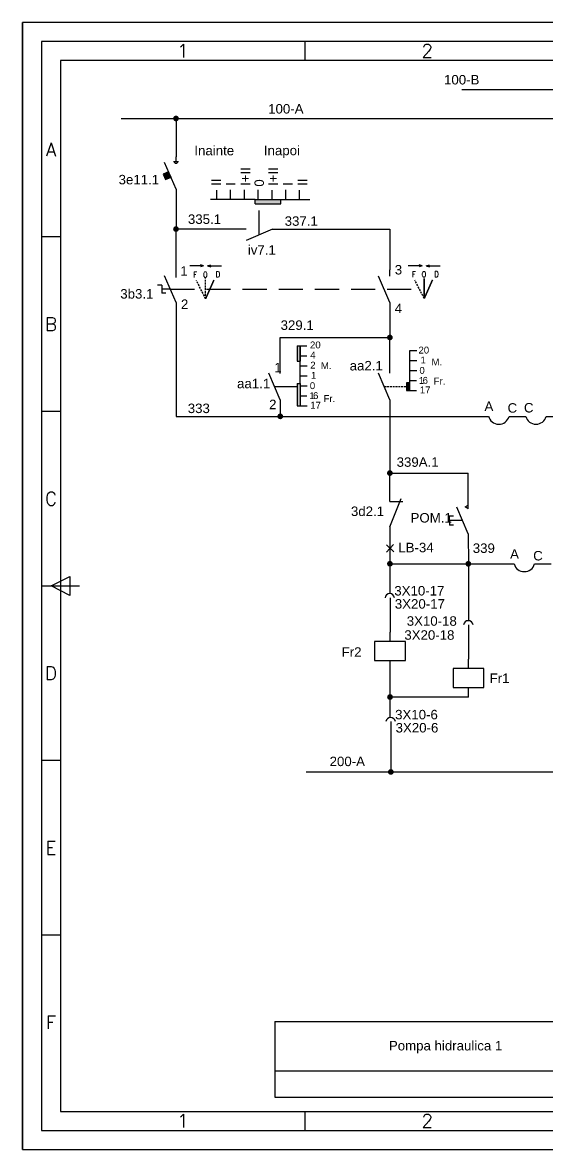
# Model space of a CAD drawing. Header units: millimetres. Extents: x 2595 to 3646, y 1354 to 1651.
# Drawn here: x 2595.2 to 2733.3, y 1354.2 to 1651.2 of the extents above; entities that cross this region are included whole.
import ezdxf
from ezdxf.enums import TextEntityAlignment as Align

# ---------------------------------------------------------------- set-up
doc = ezdxf.new("R2010")
doc.units = ezdxf.units.MM
doc.linetypes.add('DASHED', pattern=[0.75, 0.5, -0.25])
doc.linetypes.add('DASHED2', pattern=[9.525, 6.35, -3.175])
doc.styles.add('ISO', font='SIMPLEX.shx')
doc.styles.add('ROMANS', font='ROMANS.shx', dxfattribs={"width": 0.8})
doc.styles.get("Standard").update_dxf_attribs({"font": 'arial.ttf'})

# ---------------------------------------------------------------- blocks, each defined once
blk = doc.blocks.new('5A4')
at = {"color": 70}
for p, q in [((-976.57, 287), (-976.57, 292)), ((-1041, 240.5), (-1046, 240.5)), ((-1041, 194.5), (-1046, 194.5)), ((-1046, 148.5), (-1036, 148.5)), ((-1043.5, 148.5), (-1038.5, 151)), ((-1038.5, 146), (-1043.5, 148.5)), ((-1038.5, 151), (-1038.5, 146)), ((-1041, 102.5), (-1046, 102.5)), ((-1041, 56.5), (-1046, 56.5)), ((-976.57, 5), (-976.57, 10))]:
    blk.add_line(p, q, dxfattribs=at)
at = {"color": 240}
for points in [[(0, 0), (0, 297), (-1051, 297), (-1051, 0)], [(-5, 5), (-5, 292), (-1046, 292), (-1046, 5)]]:
    blk.add_lwpolyline(points, close=True, dxfattribs=at)
at = {"color": 70}
blk.add_lwpolyline([(-1041, 287), (-1041, 10), (-10, 10), (-10, 287)], close=True, dxfattribs=at)
at = {"color": 50, "style": 'ISO'}
for s, p in [('1', (-1008.78, 289.55)), ('2', (-944.36, 289.55)), ('A', (-1043.5, 263.5)), ('B', (-1043.5, 217.5)), ('C', (-1043.5, 171.5)), ('D', (-1043.5, 125.5)), ('E', (-1043.5, 79.5)), ('F', (-1043.5, 33.5)), ('1', (-1008.78, 7.55)), ('2', (-944.36, 7.55))]:
    blk.add_text(s, height=3.5, dxfattribs=at).set_placement(p, align=Align.MIDDLE)

msp = doc.modelspace()

# ---------------------------------------------------------------- hatches: boundary and pattern name
for points in [[(2663.26, 1603.42), (2663.26, 1604.53), (2660.53, 1604.53), (2656.51, 1604.53), (2656.51, 1603.42), (2658.66, 1603.42)], [(2663.26, 1603.42), (2663.26, 1604.53), (2660.53, 1604.53), (2656.51, 1604.53), (2656.51, 1603.42), (2658.66, 1603.42)], [(2668.34, 1566.02), (2667.53, 1566.02), (2667.53, 1562.85), (2667.53, 1561.9), (2668.34, 1561.9)], [(2668.34, 1566.02), (2667.53, 1566.02), (2667.53, 1562.85), (2667.53, 1561.9), (2668.34, 1561.9)], [(2668.34, 1556.03), (2667.53, 1556.03), (2667.53, 1554.47), (2667.53, 1551.13), (2667.53, 1550.18), (2668.34, 1550.18)], [(2668.34, 1556.03), (2667.53, 1556.03), (2667.53, 1554.47), (2667.53, 1551.13), (2667.53, 1550.18), (2668.34, 1550.18)], [(2697.21, 1556.25), (2696.41, 1556.25), (2696.41, 1554.2), (2697.21, 1554.2)], [(2697.21, 1556.25), (2696.41, 1556.25), (2696.41, 1554.2), (2697.21, 1554.2)]]:
    msp.add_hatch(color=1).paths.add_polyline_path(points)

# ---------------------------------------------------------------- linework, layer by layer
at = {"color": 240}
msp.add_line((2595.2, 1354.19), (2595.2, 1651.19), dxfattribs=at)
msp.add_line((2595.2, 1354.19), (2595.2, 1651.19), dxfattribs=at)
at = {"color": 1}
for p, q in [((2710.91, 1633.58), (2924.57, 1633.58)), ((2710.91, 1633.58), (2924.57, 1633.58)), ((2621.15, 1625.88), (2888.74, 1625.88)), ((2621.15, 1625.88), (2888.74, 1625.88)), ((2635.64, 1625.91), (2635.64, 1615.8)), ((2635.64, 1625.91), (2635.64, 1615.8)), ((2635.64, 1614.55), (2635.64, 1615.8)), ((2635.64, 1614.55), (2635.64, 1615.8)), ((2635.64, 1607.3), (2632.64, 1614.3)), ((2635.64, 1607.3), (2632.64, 1614.3)), ((2635.01, 1614.55), (2636.27, 1614.55)), ((2635.01, 1614.55), (2636.27, 1614.55)), ((2635.64, 1607.3), (2635.64, 1597.14)), ((2635.64, 1607.3), (2635.64, 1597.14)), ((2646.39, 1604.53), (2646.39, 1607)), ((2646.39, 1604.53), (2646.39, 1607)), ((2650.02, 1604.6), (2650.02, 1607.07)), ((2650.02, 1604.6), (2650.02, 1607.07)), ((2653.66, 1604.6), (2653.66, 1607.07)), ((2653.66, 1604.6), (2653.66, 1607.07)), ((2657.3, 1604.6), (2657.3, 1607.07)), ((2657.3, 1604.6), (2657.3, 1607.07)), ((2660.94, 1604.53), (2660.94, 1607)), ((2660.94, 1604.53), (2660.94, 1607)), ((2664.57, 1604.6), (2664.57, 1607.07)), ((2664.57, 1604.6), (2664.57, 1607.07)), ((2668.21, 1604.53), (2668.21, 1607)), ((2668.21, 1604.53), (2668.21, 1607)), ((2656.51, 1604.53), (2644.69, 1604.53)), ((2656.51, 1604.53), (2644.69, 1604.53)), ((2656.51, 1603.42), (2656.51, 1604.53)), ((2656.51, 1604.53), (2660.53, 1604.53)), ((2656.51, 1603.42), (2656.51, 1604.53)), ((2656.51, 1604.53), (2660.53, 1604.53)), ((2660.53, 1604.53), (2670.92, 1604.53)), ((2660.53, 1604.53), (2670.92, 1604.53)), ((2663.26, 1603.42), (2663.26, 1604.53)), ((2663.26, 1603.42), (2663.26, 1604.53)), ((2656.51, 1603.42), (2658.66, 1603.42)), ((2656.51, 1603.42), (2658.66, 1603.42)), ((2658.66, 1603.42), (2663.26, 1603.42)), ((2658.66, 1603.42), (2663.26, 1603.42)), ((2654.11, 1596.76), (2635.26, 1596.76)), ((2654.11, 1596.76), (2635.26, 1596.76)), ((2635.64, 1591.95), (2635.64, 1596.76)), ((2635.64, 1591.95), (2635.64, 1596.76)), ((2661.09, 1596.76), (2654.09, 1593.76)), ((2661.09, 1596.76), (2654.09, 1593.76)), ((2661.09, 1596.76), (2662.47, 1596.76)), ((2661.09, 1596.76), (2662.47, 1596.76)), ((2662.47, 1596.76), (2691.98, 1596.76)), ((2662.47, 1596.76), (2691.98, 1596.76)), ((2691.98, 1596.76), (2691.98, 1586)), ((2691.98, 1596.76), (2691.98, 1586)), ((2635.64, 1585.89), (2635.64, 1591.95)), ((2635.64, 1585.89), (2635.64, 1591.95)), ((2642.92, 1587.04), (2639.24, 1587.04)), ((2642.92, 1587.04), (2639.24, 1587.04)), ((2642.92, 1587.04), (2642.07, 1587.31)), ((2642.92, 1587.04), (2642.07, 1587.31)), ((2642.92, 1587.04), (2642.07, 1586.76)), ((2642.92, 1587.04), (2642.07, 1586.76)), ((2643.94, 1587.04), (2644.79, 1587.31)), ((2643.94, 1587.04), (2644.79, 1587.31)), ((2643.94, 1587.04), (2647.62, 1587.04)), ((2643.94, 1587.04), (2644.79, 1586.76)), ((2643.94, 1587.04), (2647.62, 1587.04)), ((2643.94, 1587.04), (2644.79, 1586.76)), ((2691.98, 1584.37), (2691.98, 1586)), ((2691.98, 1584.37), (2691.98, 1586)), ((2700.52, 1587.08), (2696.84, 1587.08)), ((2700.52, 1587.08), (2696.84, 1587.08)), ((2700.52, 1587.08), (2699.67, 1587.35)), ((2700.52, 1587.08), (2699.67, 1587.35)), ((2700.52, 1587.08), (2699.67, 1586.81)), ((2700.52, 1587.08), (2699.67, 1586.81)), ((2701.54, 1587.08), (2702.39, 1587.35)), ((2701.54, 1587.08), (2702.39, 1587.35)), ((2701.54, 1587.08), (2702.39, 1586.81)), ((2701.54, 1587.08), (2705.22, 1587.08)), ((2701.54, 1587.08), (2702.39, 1586.81)), ((2701.54, 1587.08), (2705.22, 1587.08)), ((2635.64, 1583.97), (2635.64, 1585.89)), ((2635.64, 1583.97), (2635.64, 1585.89)), ((2691.98, 1577.38), (2688.98, 1584.38)), ((2691.98, 1577.38), (2688.98, 1584.38)), ((2631.89, 1581.96), (2630.8, 1581.96)), ((2631.89, 1581.96), (2630.8, 1581.96)), ((2631.89, 1581.96), (2631.89, 1579.83)), ((2631.89, 1581.96), (2631.89, 1579.83)), ((2634.14, 1580.89), (2631.89, 1580.89)), ((2634.14, 1580.89), (2631.89, 1580.89)), ((2632.98, 1579.83), (2631.89, 1579.83)), ((2632.98, 1579.83), (2631.89, 1579.83)), ((2635.64, 1577.39), (2635.64, 1573.08)), ((2635.64, 1577.39), (2635.64, 1573.08)), ((2691.98, 1577.38), (2691.98, 1576)), ((2691.98, 1577.38), (2691.98, 1576)), ((2691.98, 1576), (2691.98, 1568.18)), ((2691.98, 1576), (2691.98, 1568.18)), ((2635.64, 1573.08), (2635.64, 1547.4)), ((2635.64, 1573.08), (2635.64, 1547.4)), ((2663.11, 1568.18), (2691.98, 1568.18)), ((2663.11, 1558.73), (2663.11, 1568.18)), ((2663.11, 1568.18), (2691.98, 1568.18)), ((2663.11, 1558.73), (2663.11, 1568.18)), ((2691.98, 1558.74), (2691.98, 1568.18)), ((2691.98, 1558.74), (2691.98, 1568.18)), ((2667.53, 1566.02), (2670.13, 1566.02)), ((2667.53, 1566.02), (2667.53, 1562.85)), ((2667.53, 1566.02), (2670.13, 1566.02)), ((2667.53, 1566.02), (2667.53, 1562.85)), ((2668.34, 1566.02), (2668.34, 1561.9)), ((2668.34, 1556.03), (2668.34, 1566.02)), ((2668.34, 1566.02), (2668.34, 1561.9)), ((2668.34, 1556.03), (2668.34, 1566.02)), ((2667.53, 1562.85), (2667.53, 1561.9)), ((2667.53, 1562.85), (2667.53, 1561.9)), ((2668.34, 1563.38), (2670.13, 1563.38)), ((2668.34, 1563.38), (2670.13, 1563.38)), ((2697.21, 1554.2), (2697.21, 1564.76)), ((2697.21, 1564.76), (2699.06, 1564.76)), ((2697.21, 1554.2), (2697.21, 1564.76)), ((2697.21, 1564.76), (2699.06, 1564.76)), ((2667.53, 1561.9), (2668.34, 1561.9)), ((2667.53, 1561.9), (2668.34, 1561.9)), ((2668.39, 1560.74), (2670.19, 1560.74)), ((2668.39, 1560.74), (2670.19, 1560.74)), ((2697.26, 1562.12), (2699.06, 1562.12)), ((2697.26, 1562.12), (2699.06, 1562.12)), ((2663.11, 1551.75), (2660.11, 1558.75)), ((2663.11, 1551.75), (2660.11, 1558.75)), ((2668.39, 1558.1), (2670.19, 1558.1)), ((2668.39, 1558.1), (2670.19, 1558.1)), ((2691.98, 1551.76), (2688.98, 1558.76)), ((2691.98, 1551.76), (2688.98, 1558.76)), ((2697.21, 1556.84), (2699, 1556.84)), ((2697.21, 1556.84), (2699, 1556.84)), ((2667.53, 1556.03), (2668.34, 1556.03)), ((2667.53, 1556.03), (2667.53, 1554.47)), ((2667.53, 1556.03), (2668.34, 1556.03)), ((2667.53, 1556.03), (2667.53, 1554.47)), ((2667.53, 1554.47), (2667.53, 1551.13)), ((2667.53, 1554.47), (2667.53, 1551.13)), ((2668.34, 1556.03), (2668.34, 1550.18)), ((2668.34, 1556.03), (2668.34, 1550.18)), ((2696.41, 1556.25), (2696.41, 1554.2)), ((2697.21, 1556.25), (2696.41, 1556.25)), ((2696.41, 1556.25), (2696.41, 1554.2)), ((2697.21, 1556.25), (2696.41, 1556.25)), ((2696.41, 1554.2), (2699, 1554.2)), ((2696.41, 1554.2), (2699, 1554.2)), ((2663.11, 1551.75), (2663.11, 1547.4)), ((2663.11, 1551.75), (2663.11, 1547.4)), ((2667.53, 1551.13), (2667.53, 1550.18)), ((2667.53, 1551.13), (2667.53, 1550.18)), ((2668.34, 1552.82), (2670.13, 1552.82)), ((2668.34, 1552.82), (2670.13, 1552.82)), ((2691.98, 1551.76), (2691.98, 1547.41)), ((2691.98, 1551.76), (2691.98, 1547.41)), ((2635.64, 1547.4), (2653.98, 1547.4)), ((2635.64, 1547.4), (2653.98, 1547.4)), ((2653.98, 1547.4), (2718, 1547.4)), ((2653.98, 1547.4), (2718, 1547.4)), ((2667.53, 1550.18), (2670.19, 1550.18)), ((2667.53, 1550.18), (2670.19, 1550.18)), ((2691.98, 1547.41), (2691.98, 1532.76)), ((2691.98, 1547.41), (2691.98, 1532.76)), ((2723.39, 1547.37), (2727.8, 1547.37)), ((2723.39, 1547.37), (2727.8, 1547.37)), ((2733.19, 1547.37), (2800.36, 1547.37)), ((2733.19, 1547.37), (2800.36, 1547.37)), ((2691.99, 1532.45), (2712.64, 1532.45)), ((2691.99, 1532.45), (2712.64, 1532.45)), ((2692.01, 1524.95), (2692.01, 1532.45)), ((2692.01, 1524.95), (2692.01, 1532.45)), ((2712.65, 1523.03), (2712.64, 1532.45)), ((2712.65, 1523.03), (2712.64, 1532.45)), ((2692, 1518.29), (2695, 1525.79)), ((2692, 1518.29), (2695, 1525.79)), ((2711.79, 1523.53), (2712.65, 1524.03)), ((2711.79, 1523.53), (2712.65, 1524.03)), ((2707.65, 1521.2), (2708.74, 1521.2)), ((2707.65, 1521.2), (2707.66, 1518.7)), ((2707.65, 1521.2), (2708.74, 1521.2)), ((2707.65, 1521.2), (2707.66, 1518.7)), ((2712.65, 1523.03), (2711.79, 1523.53)), ((2712.65, 1523.03), (2711.79, 1523.53)), ((2692, 1518.29), (2692, 1516.79)), ((2692, 1518.29), (2692, 1516.79)), ((2711.16, 1519.95), (2707.66, 1519.95)), ((2711.16, 1519.95), (2707.66, 1519.95)), ((2708.75, 1518.7), (2707.66, 1518.7)), ((2708.75, 1518.7), (2707.66, 1518.7)), ((2692, 1516.79), (2692, 1508.55)), ((2692, 1516.79), (2692, 1508.55)), ((2712.66, 1516.45), (2712.67, 1508.54)), ((2712.66, 1516.45), (2712.67, 1508.54)), ((2692.96, 1513.59), (2691.07, 1511.63)), ((2692.96, 1513.59), (2691.07, 1511.63)), ((2692.99, 1511.65), (2691.14, 1513.57)), ((2692.99, 1511.65), (2691.14, 1513.57)), ((2692, 1508.55), (2692, 1500.68)), ((2692, 1508.55), (2692, 1500.68)), ((2692.38, 1508.52), (2717.5, 1508.52)), ((2692.38, 1508.52), (2717.5, 1508.52)), ((2712.67, 1508.54), (2712.68, 1493.55)), ((2712.67, 1508.54), (2712.68, 1493.55)), ((2717.5, 1508.61), (2717.5, 1508.61)), ((2717.5, 1508.61), (2717.5, 1508.61)), ((2717.5, 1508.52), (2724.73, 1508.52)), ((2717.5, 1508.52), (2724.73, 1508.52)), ((2730.12, 1508.52), (2734.53, 1508.52)), ((2730.12, 1508.52), (2734.53, 1508.52)), ((2733.07, 1508.52), (2733.11, 1508.52)), ((2733.07, 1508.52), (2733.11, 1508.52)), ((2692.03, 1499.59), (2692.03, 1490.56)), ((2692.03, 1499.59), (2692.03, 1490.56)), ((2712.71, 1492.46), (2712.71, 1483.43)), ((2712.71, 1492.46), (2712.71, 1483.43)), ((2692.03, 1488.06), (2692.03, 1490.56)), ((2692.03, 1488.06), (2692.03, 1490.56)), ((2692.03, 1468.03), (2692.03, 1483.06)), ((2692.03, 1468.03), (2692.03, 1483.06)), ((2712.71, 1480.93), (2712.71, 1483.43)), ((2712.71, 1480.93), (2712.71, 1483.43)), ((2712.71, 1473.43), (2692.03, 1473.43)), ((2712.71, 1473.43), (2692.03, 1473.43)), ((2712.71, 1473.43), (2712.71, 1475.93)), ((2712.71, 1473.43), (2712.71, 1475.93)), ((2692.24, 1466.94), (2692.24, 1453.68)), ((2692.24, 1466.94), (2692.24, 1453.68)), ((2669.96, 1453.68), (2692.24, 1453.68)), ((2669.96, 1453.68), (2692.24, 1453.68)), ((2692.24, 1453.68), (2937.89, 1453.68)), ((2692.24, 1453.68), (2937.89, 1453.68)), ((2661.7, 1387.95), (3281.37, 1387.95)), ((2661.7, 1387.95), (2661.7, 1367.95)), ((2661.7, 1387.95), (3281.37, 1387.95)), ((2661.7, 1387.95), (2661.7, 1367.95)), ((2661.7, 1374.95), (3231.6, 1374.95)), ((2661.7, 1374.95), (3231.6, 1374.95)), ((2661.7, 1367.95), (3281.37, 1367.95)), ((2661.7, 1367.95), (3281.37, 1367.95))]:
    msp.add_line(p, q, dxfattribs=at)
at = {"color": 1, "linetype": 'DASHED2'}
for p, q in [((2657.59, 1595.26), (2657.59, 1603.42)), ((2657.59, 1595.26), (2657.59, 1603.42)), ((2634.14, 1580.89), (2699.81, 1580.89)), ((2634.14, 1580.89), (2699.81, 1580.89)), ((2661.61, 1555.25), (2667.53, 1555.25)), ((2661.61, 1555.25), (2667.53, 1555.25))]:
    msp.add_line(p, q, dxfattribs=at)
at = {"color": 1, "linetype": 'DASHED'}
for p, q in [((2643.44, 1578.4), (2641, 1583.24)), ((2643.44, 1578.4), (2641, 1583.24)), ((2643.44, 1578.4), (2643.44, 1583.69)), ((2643.44, 1578.4), (2643.44, 1583.69)), ((2701.04, 1578.45), (2698.6, 1583.28)), ((2701.04, 1578.45), (2698.6, 1583.28)), ((2690.48, 1555.26), (2696.4, 1555.26)), ((2690.48, 1555.26), (2696.4, 1555.26))]:
    msp.add_line(p, q, dxfattribs=at)
at = {"color": 3}
for p, q in [((2697.26, 1559.48), (2699.06, 1559.48)), ((2697.26, 1559.48), (2699.06, 1559.48)), ((2668.39, 1555.46), (2670.19, 1555.46)), ((2668.39, 1555.46), (2670.19, 1555.46))]:
    msp.add_line(p, q, dxfattribs=at)
at = {"color": 1, "const_width": 0.75}
for points in [[(2635.26, 1625.91, 1), (2636.01, 1625.91, 1)], [(2635.26, 1625.91, 1), (2636.01, 1625.91, 1)], [(2635.26, 1596.76, 1), (2636.01, 1596.76, 1)], [(2635.26, 1596.76, 1), (2636.01, 1596.76, 1)], [(2691.61, 1568.18, 1), (2692.36, 1568.18, 1)], [(2691.61, 1568.18, 1), (2692.36, 1568.18, 1)], [(2662.73, 1547.4, 1), (2663.48, 1547.4, 1)], [(2662.73, 1547.4, 1), (2663.48, 1547.4, 1)], [(2691.62, 1532.45, 1), (2692.37, 1532.45, 1)], [(2691.62, 1532.45, 1), (2692.37, 1532.45, 1)], [(2691.63, 1508.55, 1), (2692.38, 1508.55, 1)], [(2691.63, 1508.55, 1), (2692.38, 1508.55, 1)], [(2712.29, 1508.54, 1), (2713.04, 1508.54, 1)], [(2712.29, 1508.54, 1), (2713.04, 1508.54, 1)], [(2691.65, 1473.43, 1), (2692.4, 1473.43, 1)], [(2691.65, 1473.43, 1), (2692.4, 1473.43, 1)], [(2691.87, 1453.68, 1), (2692.62, 1453.68, 1)], [(2691.87, 1453.68, 1), (2692.62, 1453.68, 1)]]:
    msp.add_lwpolyline(points, format="xyb", close=True, dxfattribs=at)
at = {"color": 1, "flags": 128}
for points in [[(2634.32, 1610.41), (2633.69, 1611.82), (2632.27, 1611.19), (2632.9, 1609.78)], [(2634.32, 1610.41), (2633.69, 1611.82), (2632.27, 1611.19), (2632.9, 1609.78)], [(2696.08, 1483.06), (2696.08, 1488.06), (2687.98, 1488.06), (2687.98, 1483.06)], [(2696.08, 1483.06), (2696.08, 1488.06), (2687.98, 1488.06), (2687.98, 1483.06)], [(2716.76, 1475.93), (2716.76, 1480.93), (2708.66, 1480.93), (2708.66, 1475.93)], [(2716.76, 1475.93), (2716.76, 1480.93), (2708.66, 1480.93), (2708.66, 1475.93)]]:
    msp.add_lwpolyline(points, close=True, dxfattribs=at)
for points in [[(2635.64, 1577.39), (2632.64, 1584.39)], [(2635.64, 1577.39), (2632.64, 1584.39)], [(2692.01, 1524.95), (2695.42, 1524.95)], [(2692.01, 1524.95), (2695.42, 1524.95)], [(2712.66, 1516.45), (2709.65, 1523.45)], [(2712.66, 1516.45), (2709.65, 1523.45)]]:
    msp.add_lwpolyline(points, dxfattribs=at)
at = {"color": 1, "const_width": 0.4, "flags": 128}
for points in [[(2643.44, 1578.4), (2645.64, 1583.35)], [(2643.44, 1578.4), (2645.64, 1583.35)], [(2701.04, 1578.45), (2703.24, 1583.4)], [(2701.04, 1578.45), (2703.24, 1583.4)]]:
    msp.add_lwpolyline(points, dxfattribs=at)
at = {"color": 1, "const_width": 0.4}
msp.add_lwpolyline([(2701.04, 1578.45), (2701.04, 1583.74)], dxfattribs=at)
msp.add_lwpolyline([(2701.04, 1578.45), (2701.04, 1583.74)], dxfattribs=at)
at = {"color": 1}
msp.add_circle((2635.64, 1614.27), 0.273, dxfattribs=at)
msp.add_circle((2635.64, 1614.27), 0.273, dxfattribs=at)
for centre, radius, start, end in [((2720.7, 1548.11), 2.79, 193.2443, 344.7552), ((2720.7, 1548.11), 2.79, 193.2443, 344.7552), ((2730.49, 1548.11), 2.79, 195.2379, 344.7552), ((2730.49, 1548.11), 2.79, 195.2379, 344.7552), ((2727.42, 1509.26), 2.79, 195.2379, 344.7552), ((2727.42, 1509.26), 2.79, 195.2379, 344.7552), ((2691.97, 1499.42), 1.26, 7.8584, 172.1416), ((2691.97, 1499.42), 1.26, 7.8584, 172.1416), ((2712.65, 1492.29), 1.26, 7.8584, 172.1416), ((2712.65, 1492.29), 1.26, 7.8584, 172.1416), ((2692.19, 1466.77), 1.26, 7.8584, 172.1416), ((2692.19, 1466.77), 1.26, 7.8584, 172.1416)]:
    msp.add_arc(centre, radius, start, end, dxfattribs=at)
msp.add_solid([(2632.9, 1609.78), (2632.27, 1611.19), (2634.32, 1610.41), (2633.69, 1611.82)], dxfattribs=at)
msp.add_solid([(2632.9, 1609.78), (2632.27, 1611.19), (2634.32, 1610.41), (2633.69, 1611.82)], dxfattribs=at)

# ---------------------------------------------------------------- block references
msp.add_blockref('5A4', (3646.2, 1354.19), dxfattribs=at)
msp.add_blockref('5A4', (3646.2, 1354.19), dxfattribs=at)

# ---------------------------------------------------------------- texts
for s, height, p in [('100-B', 2.5, (2706.26, 1634.86)), ('100-B', 2.5, (2706.26, 1634.86)), ('100-A', 2.5, (2659.92, 1627.2)), ('100-A', 2.5, (2659.92, 1627.2)), ('Inainte', 2.5, (2640.47, 1616.2)), ('Inainte', 2.5, (2640.47, 1616.2)), ('Inapoi', 2.5, (2658.79, 1616.22)), ('Inapoi', 2.5, (2658.79, 1616.22)), ('3e11.1', 2.5, (2620.51, 1608.54)), ('3e11.1', 2.5, (2620.51, 1608.54)), ('335.1', 2.5, (2638.78, 1598.11)), ('335.1', 2.5, (2638.78, 1598.11)), ('337.1', 2.5, (2664.27, 1597.62)), ('337.1', 2.5, (2664.27, 1597.62)), ('iv7.1', 2.5, (2654.56, 1590.01)), ('iv7.1', 2.5, (2654.56, 1590.01)), ('1', 2.5, (2636.75, 1584.45)), ('1', 2.5, (2636.75, 1584.45)), ('3', 2.5, (2693.28, 1584.79)), ('3', 2.5, (2693.28, 1584.79)), ('3b3.1', 2.5, (2620.95, 1578.43)), ('3b3.1', 2.5, (2620.95, 1578.43)), ('2', 2.5, (2636.94, 1575.7)), ('2', 2.5, (2636.94, 1575.7)), ('4', 2.5, (2693.28, 1574.63)), ('4', 2.5, (2693.28, 1574.63)), ('329.1', 2.5, (2663.2, 1570.19)), ('329.1', 2.5, (2663.2, 1570.19)), ('20', 1.815, (2670.94, 1565.31)), ('20', 1.815, (2670.94, 1565.31)), ('20', 1.815, (2699.52, 1563.95)), ('20', 1.815, (2699.52, 1563.95)), ('4', 1.81, (2671.01, 1562.63)), ('4', 1.81, (2671.01, 1562.63)), ('1', 1.81, (2700.06, 1561.34)), ('1', 1.81, (2700.06, 1561.34)), ('M.', 1.815, (2702.96, 1560.81)), ('M.', 1.815, (2702.96, 1560.81)), ('1', 2.5, (2661.54, 1559)), ('1', 2.5, (2661.54, 1559)), ('2', 1.81, (2671.01, 1559.99)), ('2', 1.81, (2671.01, 1559.99)), ('M.', 1.815, (2673.81, 1559.84)), ('M.', 1.815, (2673.81, 1559.84)), ('aa2.1', 2.5, (2681.4, 1559.5)), ('aa2.1', 2.5, (2681.4, 1559.5)), ('aa1.1', 2.5, (2651.72, 1554.8)), ('aa1.1', 2.5, (2651.72, 1554.8)), ('1', 1.81, (2671.19, 1557.31)), ('1', 1.81, (2671.19, 1557.31)), ('1', 1.81, (2699.64, 1555.96)), ('1', 1.81, (2699.64, 1555.96)), ('6', 1.81, (2700.62, 1555.99)), ('6', 1.81, (2700.62, 1555.99)), ('Fr.', 1.815, (2703.52, 1555.77)), ('Fr.', 1.815, (2703.52, 1555.77)), ('1', 1.81, (2670.77, 1551.93)), ('1', 1.81, (2670.77, 1551.93)), ('6', 1.81, (2671.74, 1551.96)), ('6', 1.81, (2671.74, 1551.96)), ('17', 1.815, (2699.88, 1553.46)), ('17', 1.815, (2699.88, 1553.46)), ('333', 2.5, (2638.73, 1548.26)), ('333', 2.5, (2638.73, 1548.26)), ('2', 2.5, (2660.17, 1549.29)), ('2', 2.5, (2660.17, 1549.29)), ('17', 1.815, (2671.01, 1549.43)), ('17', 1.815, (2671.01, 1549.43)), ('Fr.', 1.815, (2674.5, 1551.19)), ('Fr.', 1.815, (2674.5, 1551.19)), ('A', 2.5, (2716.92, 1548.82)), ('A', 2.5, (2716.92, 1548.82)), ('C', 2.5, (2723, 1548.36)), ('C', 2.5, (2723, 1548.36)), ('C', 2.5, (2727.32, 1548.42)), ('C', 2.5, (2727.32, 1548.42)), ('339A.1', 2.5, (2693.77, 1534.1)), ('339A.1', 2.5, (2693.77, 1534.1)), ('3d2.1', 2.5, (2681.73, 1521.13)), ('3d2.1', 2.5, (2681.73, 1521.13)), ('POM.1', 2.5, (2697.45, 1519.41)), ('POM.1', 2.5, (2697.45, 1519.41)), ('LB-34', 2.5, (2694.21, 1511.57)), ('LB-34', 2.5, (2694.21, 1511.57)), ('339', 2.5, (2713.83, 1511.41)), ('339', 2.5, (2713.83, 1511.41)), ('A', 2.5, (2723.67, 1509.87)), ('A', 2.5, (2723.67, 1509.87)), ('C', 2.5, (2729.75, 1509.42)), ('C', 2.5, (2729.75, 1509.42)), ('3X10-17', 2.5, (2693.16, 1500.18)), ('3X10-17', 2.5, (2693.16, 1500.18)), ('3X20-17', 2.5, (2693.29, 1496.72)), ('3X20-17', 2.5, (2693.29, 1496.72)), ('3X10-18', 2.5, (2696.43, 1492.21)), ('3X10-18', 2.5, (2696.43, 1492.21)), ('3X20-18', 2.5, (2695.8, 1488.52)), ('3X20-18', 2.5, (2695.8, 1488.52)), ('Fr2', 2.5, (2679.28, 1484.04)), ('Fr2', 2.5, (2679.28, 1484.04)), ('Fr1', 2.5, (2718.27, 1477.13)), ('Fr1', 2.5, (2718.27, 1477.13)), ('3X10-6', 2.5, (2693.37, 1467.54)), ('3X10-6', 2.5, (2693.37, 1467.54)), ('3X20-6', 2.5, (2693.5, 1464.08)), ('3X20-6', 2.5, (2693.5, 1464.08)), ('200-A', 2.5, (2676.11, 1455.21)), ('200-A', 2.5, (2676.11, 1455.21)), ('Pompa hidraulica 1', 2.5, (2691.73, 1380.29)), ('Pompa hidraulica 1', 2.5, (2691.73, 1380.29))]:
    msp.add_text(s, height=height, dxfattribs=at).set_placement(p)
at = {"color": 1, "text_generation_flag": 2}
for s, p in [('I+II', (2652.71, 1608.12)), ('I+II', (2652.71, 1608.12)), ('II', (2644.96, 1608.14)), ('II', (2644.96, 1608.14)), ('I', (2648.8, 1608.14)), ('I', (2648.8, 1608.14))]:
    msp.add_text(s, height=2.5, rotation=270, dxfattribs=at).set_placement(p)
at = {"color": 1}
for s, p in [('I+II', (2662.47, 1608.12)), ('I+II', (2662.47, 1608.12)), ('II', (2670.22, 1608.14)), ('II', (2670.22, 1608.14)), ('0', (2658.81, 1607.93)), ('0', (2658.81, 1607.93)), ('I', (2666.37, 1608.14)), ('I', (2666.37, 1608.14))]:
    msp.add_text(s, height=2.5, rotation=90, dxfattribs=at).set_placement(p)
at = {"color": 3}
for p in [(2699.78, 1558.6), (2699.78, 1558.6), (2670.9, 1554.58), (2670.9, 1554.58)]:
    msp.add_text('0', height=1.81, dxfattribs=at).set_placement(p)
at = {"color": 1, "style": 'ROMANS', "width": 0.8}
for tag, p, s in [('F', (2640.22, 1584.02), 'F'), ('F', (2640.22, 1584.02), 'F'), ('O', (2642.77, 1584.02), 'O'), ('O', (2642.77, 1584.02), 'O'), ('D', (2646.13, 1584.08), 'M'), ('D', (2646.13, 1584.08), 'M'), ('F', (2697.82, 1584.07), 'F'), ('F', (2697.82, 1584.07), 'F'), ('O', (2700.37, 1584.07), 'O'), ('O', (2700.37, 1584.07), 'O'), ('D', (2703.73, 1584.12), 'M'), ('D', (2703.73, 1584.12), 'M')]:
    msp.add_attdef(tag, p, s, height=1.5, dxfattribs=at)

doc.saveas('drawing.dxf')
